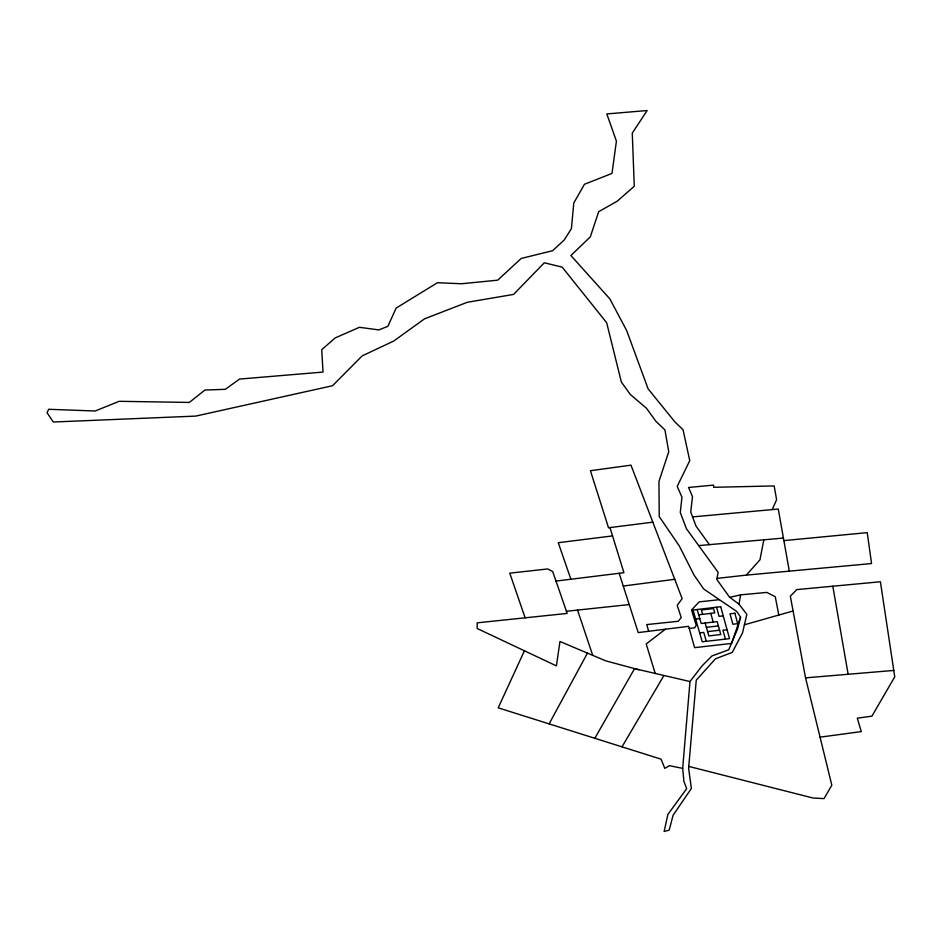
<?xml version="1.0" encoding="UTF-8"?>
<svg xmlns="http://www.w3.org/2000/svg" width="942" height="942" viewBox="0 0 942 942"><rect width="100%" height="100%" fill="white"/><g stroke="black" fill="none" stroke-linecap="round" stroke-linejoin="round"><path stroke-width="1.41" d="M682.679 768.366L689.98 681.537L701.931 666.029L711.905 655.997L728.743 649.78L737.61 628.773L740.577 617.128L736.832 611.535L703.721 589.009L694.089 575.162L679.253 545.877L659.223 516.557L658.953 481.433L668.749 451.736L664.922 429.905L656.056 421.486L646.353 408.122L630.316 394.498L621.355 382.04L606.672 322.729L562.209 267.163L544.335 262.783L513.555 294.422L467.326 302.276L424.501 318.843L393.685 341.075L362.164 355.888L332.538 385.725L195.759 416.093L53.341 422.016L47.1 412.808L48.631 409.287L95.213 410.995L119.198 401.304L189.342 402.434L204.909 390.047L225.279 389.329L239.551 379.073L323.035 372.078L321.717 349.67L335.175 337.931L359.397 327.31L378.872 329.912L387.868 326.321L396.135 308.081L437.453 282.706L461.509 283.754L497.682 280.174L521.22 258.449L552.601 250.713L564.223 239.998L571.405 228.635L573.784 203.013L584.452 184.279L611.982 173.434L616.409 141.147L606.813 113.935L647.154 110.532L632.27 133.105L634.272 186.269L617.14 201.247L598.7 211.679L590.293 236.889L570.899 255.517L609.874 298.908L626.701 330.618L648.084 388.81L674.79 421.804L683.068 429.788L689.744 460.65L677.227 486.331L681.961 497.27L680.277 512.495L686.482 528.803L718.098 572.277L716.838 579.483L729.532 597.169L739.011 604.163L746.853 614.384L742.532 632.847L732.287 652.37L715.496 658.788L696.256 680.148L688.614 768.225L691.381 788.454L673.059 815.313L669.197 830.138L664.134 831.468L667.866 814.465L686.683 788.654L683.904 781.389L682.679 768.366L669.444 765.705L664.793 768.366L661.06 759.158L498.212 707.842L524.541 650.522M739.011 604.163L740.589 594.861L766.776 592.412L775.266 596.733L778.798 615.044M763.832 539.813L759.958 559.819L746.358 575.115L717.027 578.388M740.577 617.128L731.604 643.421L694.584 647.66L688.649 626.336L638.217 632.577L619.165 573.278M772.204 509.587L776.608 499.707L774.159 485.942L713.718 487.297L713.589 485.095L688.578 487.473L692.5 496.622L690.721 512.024L696.032 526.131L709.408 544.653M549.115 723.88L587.455 653.124M594.838 738.293L634.567 668.632L689.98 681.537M622.014 746.853L663.898 675.544M665.429 629.209L646.212 643.939L655.232 673.554M744.416 624.793L793.093 610.993M729.744 597.322L740.589 594.861M820.058 737.162L861.282 731.593L857.291 718.169L871.915 716.167L894.747 676.839L880.405 581.767L796.779 589.598L790.338 596.18L805.551 677.851L831.821 785.216L824.038 798.628L812.899 797.992L688.767 766.411M623.263 586.03L674.743 579.306M652.83 522.162L608.52 527.767L590.434 470.717L630.975 465.16L682.161 598.665L677.204 605.282L681.243 617.575L678.252 621.284L646.765 624.581L648.661 631.281M525.141 617.822L509.763 573.16L547.632 568.956L552.636 571.441L556.004 581.084L623.91 572.689L612.559 535.916L558.265 542.71L570.899 579.248M689.25 628.491L694.631 627.831L696.244 625.406L691.569 609.945L699.176 601.879L719.394 599.677M698.693 614.82L714.742 612.912L713.518 608.544L701.413 609.98L702.661 614.349M695.667 619.106L699.788 618.623M723.232 615.856L719.087 616.339L716.544 607.213M706.37 627.337L718.393 625.935M707.607 631.635L719.594 630.233M699.659 632.883L703.756 632.412L706.312 641.314M727.059 629.703L722.938 630.174L725.434 639.112M556.004 581.084L566.448 611.264L629.221 604.576M783.874 540.614L867.229 532.63L871.55 563.552L746.358 575.115M692.558 516.911L778.269 509.033L789.302 571.146M698.705 545.606L783.426 538.07M805.551 677.851L893.805 670.433M638.853 669.786L605.624 660.813L559.984 641.49L556.381 665.876L477.205 628.514L477.17 622.839L567.119 613.43L566.448 611.264M577.54 610.086L592.718 655.349M609.957 527.579L612.559 535.916M697.162 609.521L701.189 623.486L717.18 621.614L720.795 634.519L708.82 635.909L705.146 623.027M710.763 613.383L713.212 622.073M832.81 586.23L848.141 674.272M720.701 606.719L693.029 610.016L702.237 641.785L729.532 638.641L720.701 606.719M734.866 613.242L730.003 613.819L732.852 624.24L737.692 623.675L734.866 613.242"/></g></svg>
